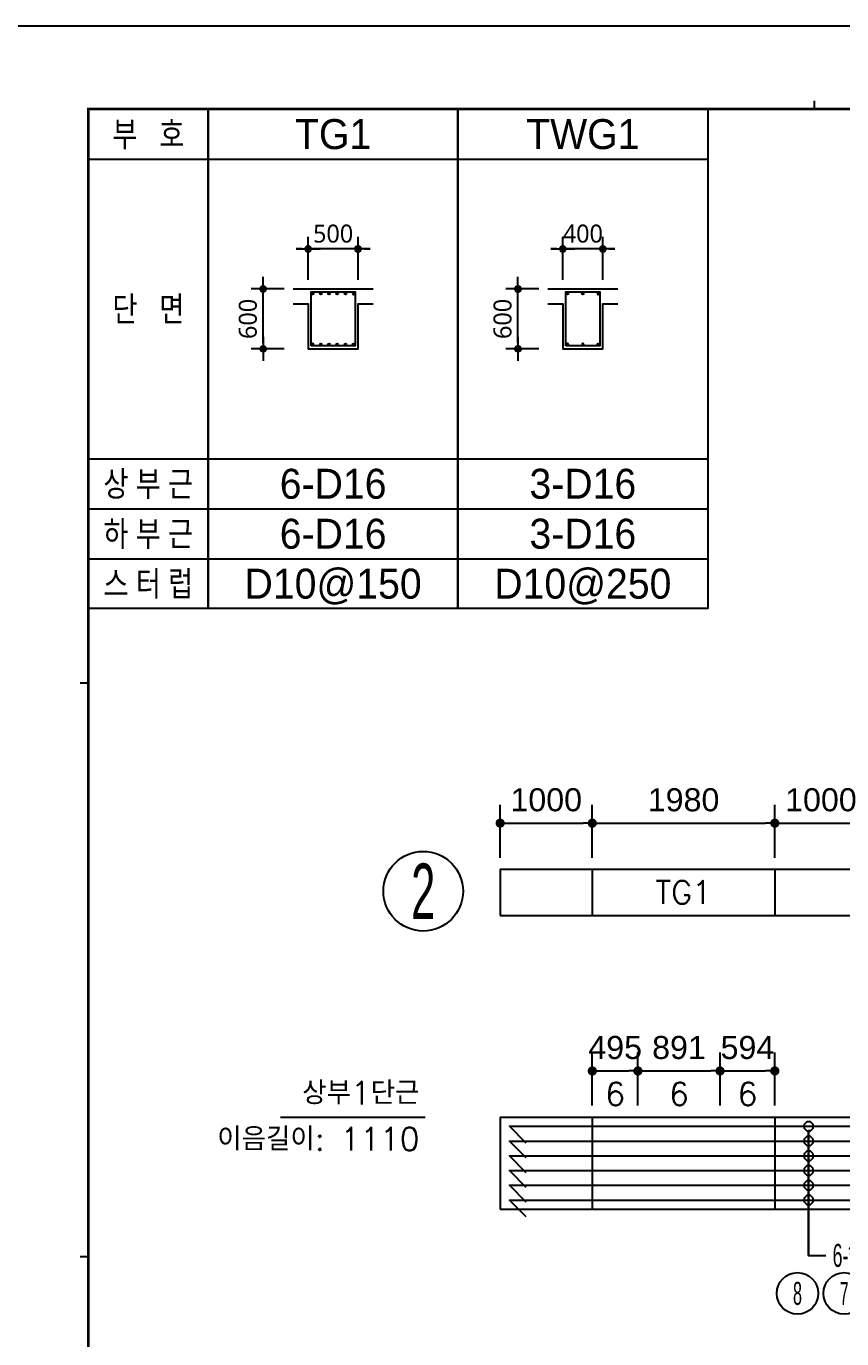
# Model space of a CAD drawing. Header units: millimetres. Extents: x 350420 to 672135, y -312840 to -44390.
# Drawn here: x 505279 to 514126, y -122924 to -108688 of the extents above; entities that cross this region are included whole.
import ezdxf
from ezdxf.enums import TextEntityAlignment as Align

# ---------------------------------------------------------------- set-up
doc = ezdxf.new("R2010")
doc.units = ezdxf.units.MM
doc.header["$LTSCALE"] = 65
doc.layers.get('Defpoints').update_dxf_attribs({"color": 145})
for name, color, linetype in [('00', 7, 'Continuous'), ('AMAC-NO', 5, 'Continuous'), ('BAR', 2, 'Continuous'), ('BARR', 1, 'Continuous'), ('BOX', 7, 'Continuous'), ('DIM', 7, 'Continuous'), ('EL7', 7, 'Continuous'), ('NAME-B', 6, 'Continuous'), ('RP_DIM', 7, 'Continuous'), ('RP_TAG', 7, 'Continuous'), ('XDIM', 7, 'Continuous'), ('XREBAR', 1, 'Continuous'), ('XSTRUCT', 2, 'Continuous')]:
    doc.layers.add(name, color=color, linetype=linetype)
doc.layers.add('TEXT', color=3, linetype='Continuous', lineweight=9)
doc.styles.add('RPWK1', font='arial.ttf', dxfattribs={"bigfont": 'whgtxt.shx'})
doc.styles.get("Standard").update_dxf_attribs({"font": 'arial.ttf'})
doc.styles.add('XRebar', font='Romans.shx', dxfattribs={"bigfont": 'whgtxt.shx'})
doc.styles.add('돋음', font='Dotum.ttf')
doc.styles.add('맑은고딕', font='malgun.ttf')
doc.dimstyles.new('DIM_40', dxfattribs={"dimscale": 40, "dimtxt": 3, "dimasz": 1, "dimexe": 2, "dimexo": 1.5, "dimgap": 1, "dimtad": 1, "dimdec": 0, "dimzin": 0, "dimdsep": 46, "dimtxsty": '맑은고딕', "dimblk1": 'DIMDOT', "dimblk2": 'DIMDOT', "dimsah": 1, "dimcen": 0.09, "dimdle": 2, "dimclrd": 7, "dimclre": 7, "dimclrt": 6, "dimadec": 0, "dimazin": 0, "dimtfac": 1, "dimtdec": 0, "dimtix": 1, "dimtmove": 2, "dimatfit": 3, "dimldrblk": 'DIMDOT', "dimfxl": 0, "dimtolj": 1, "dimtzin": 0, "dimarcsym": 0})
doc.dimstyles.new('XRebarm', dxfattribs={"dimscale": 100, "dimtxt": 2.5, "dimasz": 1, "dimexe": 2, "dimexo": 0, "dimgap": 1.25, "dimtad": 1, "dimdec": 0, "dimzin": 0, "dimdsep": 46, "dimtxsty": 'Standard', "dimblk": 'DOT', "dimcen": 0.09, "dimclrd": 7, "dimclre": 7, "dimclrt": 3, "dimadec": 0, "dimazin": 0, "dimtfac": 1, "dimtdec": 4, "dimtofl": 0, "dimtmove": 0, "dimatfit": 3, "dimfxl": 0, "dimtolj": 1, "dimtzin": 0, "dimarcsym": 0})

# ---------------------------------------------------------------- blocks, each defined once
blk = doc.blocks.new('DIMDOT')
at = {"layer": 'DIM', "linetype": 'Continuous'}
blk.add_line((-2, 0), (2, 0), dxfattribs=at)
for radius in [0.5, 0.25]:
    blk.add_circle((0, 0), radius, dxfattribs=at)
blk = doc.blocks.new('*D453')
at = {"layer": 'Defpoints', "color": 0, "transparency": 16777216}
for p in [(499760, -99750), (499760, -100150), (500260, -100150)]:
    blk.add_point(p, dxfattribs=at)
at = {"layer": 'DIM', "color": 7, "lineweight": -2, "transparency": 16777216}
for p, q in [((499760, -100060), (499760, -99630)), ((500260, -100060), (500260, -99630)), ((499700, -99750), (499640, -99750)), ((500260, -99750), (499760, -99750)), ((500320, -99750), (500380, -99750))]:
    blk.add_line(p, q, dxfattribs=at)
at = {"layer": 'DIM', "color": 7, "lineweight": -2, "transparency": 16777216, "xscale": 60, "yscale": 60, "zscale": 60}
blk.add_blockref('DIMDOT', (499760, -99750), dxfattribs=at)
at = {"layer": 'DIM', "color": 7, "lineweight": -2, "transparency": 16777216, "xscale": 60, "yscale": 60, "zscale": 60, "rotation": 180}
blk.add_blockref('DIMDOT', (500260, -99750), dxfattribs=at)
at = {"layer": 'DIM', "color": 6, "transparency": 16777216, "insert": (500010, -99597), "char_height": 180, "attachment_point": 5, "style": '맑은고딕'}
blk.add_mtext('\\A1;500', dxfattribs=at)
blk = doc.blocks.new('*D454')
at = {"layer": 'Defpoints', "color": 0, "transparency": 16777216}
for p in [(499310, -100150), (499610, -100150), (499610, -100750)]:
    blk.add_point(p, dxfattribs=at)
at = {"layer": 'DIM', "color": 7, "lineweight": -2, "transparency": 16777216}
for p, q in [((499520, -100150), (499190, -100150)), ((499310, -100690), (499310, -100210)), ((499520, -100750), (499190, -100750))]:
    blk.add_line(p, q, dxfattribs=at)
at = {"layer": 'DIM', "color": 7, "lineweight": -2, "transparency": 16777216, "xscale": 60, "yscale": 60, "zscale": 60}
for p, rotation in [((499310, -100150), 90), ((499310, -100750), 270)]:
    blk.add_blockref('DIMDOT', p, dxfattribs=dict(at, rotation=rotation))
at = {"layer": 'DIM', "color": 6, "transparency": 16777216, "insert": (499157, -100450), "char_height": 180, "attachment_point": 5, "rotation": 90, "style": '맑은고딕'}
blk.add_mtext('\\A1;600', dxfattribs=at)
blk = doc.blocks.new('BAR')
at = {"layer": 'BARR'}
h = blk.add_hatch(color=256, dxfattribs=at)
edge = h.paths.add_edge_path()
edge.add_arc((0, 0), 15, 0, 360)
blk.add_circle((0, 0), 15, dxfattribs=at)
blk = doc.blocks.new('*D455')
at = {"layer": 'Defpoints', "color": 0, "transparency": 16777216}
for p in [(502310, -99750), (502310, -100150), (502710, -100150)]:
    blk.add_point(p, dxfattribs=at)
at = {"layer": 'DIM', "color": 7, "lineweight": -2, "transparency": 16777216}
for p, q in [((502310, -100060), (502310, -99630)), ((502710, -100060), (502710, -99630)), ((502250, -99750), (502190, -99750)), ((502710, -99750), (502310, -99750)), ((502770, -99750), (502830, -99750))]:
    blk.add_line(p, q, dxfattribs=at)
at = {"layer": 'DIM', "color": 7, "lineweight": -2, "transparency": 16777216, "xscale": 60, "yscale": 60, "zscale": 60}
blk.add_blockref('DIMDOT', (502310, -99750), dxfattribs=at)
at = {"layer": 'DIM', "color": 7, "lineweight": -2, "transparency": 16777216, "xscale": 60, "yscale": 60, "zscale": 60, "rotation": 180}
blk.add_blockref('DIMDOT', (502710, -99750), dxfattribs=at)
at = {"layer": 'DIM', "color": 6, "transparency": 16777216, "insert": (502510, -99597), "char_height": 180, "attachment_point": 5, "style": '맑은고딕'}
blk.add_mtext('\\A1;400', dxfattribs=at)
blk = doc.blocks.new('*D456')
at = {"layer": 'Defpoints', "color": 0, "transparency": 16777216}
for p in [(501860, -100150), (502160, -100150), (502160, -100750)]:
    blk.add_point(p, dxfattribs=at)
at = {"layer": 'DIM', "color": 7, "lineweight": -2, "transparency": 16777216}
for p, q in [((502070, -100150), (501740, -100150)), ((501860, -100690), (501860, -100210)), ((502070, -100750), (501740, -100750))]:
    blk.add_line(p, q, dxfattribs=at)
at = {"layer": 'DIM', "color": 7, "lineweight": -2, "transparency": 16777216, "xscale": 60, "yscale": 60, "zscale": 60}
for p, rotation in [((501860, -100150), 90), ((501860, -100750), 270)]:
    blk.add_blockref('DIMDOT', p, dxfattribs=dict(at, rotation=rotation))
at = {"layer": 'DIM', "color": 6, "transparency": 16777216, "insert": (501707, -100450), "char_height": 180, "attachment_point": 5, "rotation": 90, "style": '맑은고딕'}
blk.add_mtext('\\A1;600', dxfattribs=at)
blk = doc.blocks.new('dhs_sheet2e')
at = {"color": 7}
for p, q in [((20500.6, 57331.7), (20500.6, 57531.5)), ((2996.4, 43498.2), (2796.7, 43498.2)), ((2996.4, 29664.7), (2796.7, 29664.7))]:
    blk.add_line(p, q, dxfattribs=at)
blk.add_lwpolyline([(84000, 0), (84000, 59329.4), (0, 59329.4), (0, 0)], close=True, dxfattribs=at)
at = {"color": 30, "const_width": 64.9}
blk.add_lwpolyline([(81003.6, 57331.7), (2996.4, 57331.7), (2996.4, 1997.6), (81003.6, 1997.6)], close=True, dxfattribs=at)
blk = doc.blocks.new('DFHDHBSD')
at = {"color": 255, "xscale": 0.5, "yscale": 0.5, "zscale": 0.5}
blk.add_blockref('dhs_sheet2e', (0, 0), dxfattribs=at)
blk = doc.blocks.new('_Dot')
at = {"color": 0, "linetype": 'ByBlock', "lineweight": -2}
blk.add_line((-0.5, 0), (-1, 0), dxfattribs=at)
at = {"color": 0, "linetype": 'ByBlock', "const_width": 0.5}
blk.add_lwpolyline([(-0.25, 0, 1), (0.25, 0, 1)], format="xyb", close=True, dxfattribs=at)
blk = doc.blocks.new('*D1314')
at = {"layer": 'Defpoints', "color": 0, "linetype": 'Continuous', "ltscale": 7.6496e-308, "transparency": 16777216}
for p in [(511420, -117332), (510420, -117708), (511420, -117708)]:
    blk.add_point(p, dxfattribs=at)
at = {"layer": 'XDIM', "color": 7, "linetype": 'Continuous', "lineweight": -2, "ltscale": 7.6496e-308, "transparency": 16777216}
for p, q in [((510420, -117708), (510420, -117132)), ((511420, -117708), (511420, -117132)), ((510520, -117332), (511320, -117332))]:
    blk.add_line(p, q, dxfattribs=at)
at = {"layer": 'XDIM', "color": 7, "linetype": 'Continuous', "lineweight": -2, "ltscale": 7.6496e-308, "transparency": 16777216, "xscale": 100, "yscale": 100, "zscale": 100, "rotation": 180}
blk.add_blockref('_Dot', (510420, -117332), dxfattribs=at)
at = {"layer": 'XDIM', "color": 7, "linetype": 'Continuous', "lineweight": -2, "ltscale": 7.6496e-308, "transparency": 16777216, "xscale": 100, "yscale": 100, "zscale": 100}
blk.add_blockref('_Dot', (511420, -117332), dxfattribs=at)
at = {"layer": 'XDIM', "color": 3, "linetype": 'Continuous', "ltscale": 7.6496e-308, "transparency": 16777216, "insert": (510920, -117080), "char_height": 250, "attachment_point": 5}
blk.add_mtext('\\A1;1000', dxfattribs=at)
blk = doc.blocks.new('*D1315')
at = {"layer": 'Defpoints', "color": 0, "linetype": 'Continuous', "ltscale": 7.6496e-308, "transparency": 16777216}
for p in [(513400, -117332), (511420, -117708), (513400, -117708)]:
    blk.add_point(p, dxfattribs=at)
at = {"layer": 'XDIM', "color": 7, "linetype": 'Continuous', "lineweight": -2, "ltscale": 7.6496e-308, "transparency": 16777216}
for p, q in [((511420, -117708), (511420, -117132)), ((513400, -117708), (513400, -117132)), ((511520, -117332), (513300, -117332))]:
    blk.add_line(p, q, dxfattribs=at)
at = {"layer": 'XDIM', "color": 7, "linetype": 'Continuous', "lineweight": -2, "ltscale": 7.6496e-308, "transparency": 16777216, "xscale": 100, "yscale": 100, "zscale": 100, "rotation": 180}
blk.add_blockref('_Dot', (511420, -117332), dxfattribs=at)
at = {"layer": 'XDIM', "color": 7, "linetype": 'Continuous', "lineweight": -2, "ltscale": 7.6496e-308, "transparency": 16777216, "xscale": 100, "yscale": 100, "zscale": 100}
blk.add_blockref('_Dot', (513400, -117332), dxfattribs=at)
at = {"layer": 'XDIM', "color": 3, "linetype": 'Continuous', "ltscale": 7.6496e-308, "transparency": 16777216, "insert": (512410, -117080), "char_height": 250, "attachment_point": 5}
blk.add_mtext('\\A1;1980', dxfattribs=at)
blk = doc.blocks.new('*D1316')
at = {"layer": 'Defpoints', "color": 0, "linetype": 'Continuous', "ltscale": 7.6496e-308, "transparency": 16777216}
for p in [(514400, -117332), (513400, -117708), (514400, -117708)]:
    blk.add_point(p, dxfattribs=at)
at = {"layer": 'XDIM', "color": 7, "linetype": 'Continuous', "lineweight": -2, "ltscale": 7.6496e-308, "transparency": 16777216}
for p, q in [((513400, -117708), (513400, -117132)), ((514400, -117708), (514400, -117132)), ((513500, -117332), (514300, -117332))]:
    blk.add_line(p, q, dxfattribs=at)
at = {"layer": 'XDIM', "color": 7, "linetype": 'Continuous', "lineweight": -2, "ltscale": 7.6496e-308, "transparency": 16777216, "xscale": 100, "yscale": 100, "zscale": 100, "rotation": 180}
blk.add_blockref('_Dot', (513400, -117332), dxfattribs=at)
at = {"layer": 'XDIM', "color": 7, "linetype": 'Continuous', "lineweight": -2, "ltscale": 7.6496e-308, "transparency": 16777216, "xscale": 100, "yscale": 100, "zscale": 100}
blk.add_blockref('_Dot', (514400, -117332), dxfattribs=at)
at = {"layer": 'XDIM', "color": 3, "linetype": 'Continuous', "ltscale": 7.6496e-308, "transparency": 16777216, "insert": (513900, -117080), "char_height": 250, "attachment_point": 5}
blk.add_mtext('\\A1;1000', dxfattribs=at)
blk = doc.blocks.new('*D1329')
at = {"layer": 'Defpoints', "color": 0, "linetype": 'Continuous', "ltscale": 7.6496e-308, "transparency": 16777216}
for p in [(511915, -120020), (511420, -120395), (511915, -120395)]:
    blk.add_point(p, dxfattribs=at)
at = {"layer": 'XDIM', "color": 7, "linetype": 'Continuous', "lineweight": -2, "ltscale": 7.6496e-308, "transparency": 16777216}
for p, q in [((511420, -120395), (511420, -119820)), ((511915, -120395), (511915, -119820)), ((511520, -120020), (511815, -120020))]:
    blk.add_line(p, q, dxfattribs=at)
at = {"layer": 'XDIM', "color": 7, "linetype": 'Continuous', "lineweight": -2, "ltscale": 7.6496e-308, "transparency": 16777216, "xscale": 100, "yscale": 100, "zscale": 100, "rotation": 180}
blk.add_blockref('_Dot', (511420, -120020), dxfattribs=at)
at = {"layer": 'XDIM', "color": 7, "linetype": 'Continuous', "lineweight": -2, "ltscale": 7.6496e-308, "transparency": 16777216, "xscale": 100, "yscale": 100, "zscale": 100}
blk.add_blockref('_Dot', (511915, -120020), dxfattribs=at)
at = {"layer": 'XDIM', "color": 3, "linetype": 'Continuous', "ltscale": 7.6496e-308, "transparency": 16777216, "insert": (511668, -119767), "char_height": 250, "attachment_point": 5}
blk.add_mtext('\\A1;495', dxfattribs=at)
blk = doc.blocks.new('*D1330')
at = {"layer": 'Defpoints', "color": 0, "linetype": 'Continuous', "ltscale": 7.6496e-308, "transparency": 16777216}
for p in [(512806, -120020), (511915, -120395), (512806, -120395)]:
    blk.add_point(p, dxfattribs=at)
at = {"layer": 'XDIM', "color": 7, "linetype": 'Continuous', "lineweight": -2, "ltscale": 7.6496e-308, "transparency": 16777216}
for p, q in [((511915, -120395), (511915, -119820)), ((512806, -120395), (512806, -119820)), ((512015, -120020), (512706, -120020))]:
    blk.add_line(p, q, dxfattribs=at)
at = {"layer": 'XDIM', "color": 7, "linetype": 'Continuous', "lineweight": -2, "ltscale": 7.6496e-308, "transparency": 16777216, "xscale": 100, "yscale": 100, "zscale": 100, "rotation": 180}
blk.add_blockref('_Dot', (511915, -120020), dxfattribs=at)
at = {"layer": 'XDIM', "color": 7, "linetype": 'Continuous', "lineweight": -2, "ltscale": 7.6496e-308, "transparency": 16777216, "xscale": 100, "yscale": 100, "zscale": 100}
blk.add_blockref('_Dot', (512806, -120020), dxfattribs=at)
at = {"layer": 'XDIM', "color": 3, "linetype": 'Continuous', "ltscale": 7.6496e-308, "transparency": 16777216, "insert": (512360, -119767), "char_height": 250, "attachment_point": 5}
blk.add_mtext('\\A1;891', dxfattribs=at)
blk = doc.blocks.new('*D1331')
at = {"layer": 'Defpoints', "color": 0, "linetype": 'Continuous', "ltscale": 7.6496e-308, "transparency": 16777216}
for p in [(513400, -120020), (512806, -120395), (513400, -120395)]:
    blk.add_point(p, dxfattribs=at)
at = {"layer": 'XDIM', "color": 7, "linetype": 'Continuous', "lineweight": -2, "ltscale": 7.6496e-308, "transparency": 16777216}
for p, q in [((512806, -120395), (512806, -119820)), ((513400, -120395), (513400, -119820)), ((512906, -120020), (513300, -120020))]:
    blk.add_line(p, q, dxfattribs=at)
at = {"layer": 'XDIM', "color": 7, "linetype": 'Continuous', "lineweight": -2, "ltscale": 7.6496e-308, "transparency": 16777216, "xscale": 100, "yscale": 100, "zscale": 100, "rotation": 180}
blk.add_blockref('_Dot', (512806, -120020), dxfattribs=at)
at = {"layer": 'XDIM', "color": 7, "linetype": 'Continuous', "lineweight": -2, "ltscale": 7.6496e-308, "transparency": 16777216, "xscale": 100, "yscale": 100, "zscale": 100}
blk.add_blockref('_Dot', (513400, -120020), dxfattribs=at)
at = {"layer": 'XDIM', "color": 3, "linetype": 'Continuous', "ltscale": 7.6496e-308, "transparency": 16777216, "insert": (513103, -119767), "char_height": 250, "attachment_point": 5}
blk.add_mtext('\\A1;594', dxfattribs=at)
blk = doc.blocks.new('*U1784', base_point=(513965.5834, -122020))
at = {"layer": 'RP_TAG', "color": 0, "linetype": 'Continuous', "ltscale": 100}
for centre in [(513645.8334, -122432.5), (514152.0834, -122432.5), (514658.3334, -122432.5)]:
    blk.add_circle(centre, 225, dxfattribs=at)
at = {"layer": 'RP_TAG', "color": 0, "linetype": 'Continuous', "ltscale": 100, "style": 'RPWK1', "width": 0.55}
blk.add_text('6-*UHD16-(10000+10000+4500)', height=250, dxfattribs=at).set_placement((514027.0834, -122020), align=Align.MIDDLE_LEFT)
at = {"layer": 'RP_TAG', "color": 0, "linetype": 'Continuous', "ltscale": 100, "style": 'RPWK1', "width": 0.5}
for s, p in [('8', (513645.8334, -122432.5)), ('7', (514152.0834, -122432.5)), ('12', (514658.3334, -122432.5))]:
    blk.add_text(s, height=250, dxfattribs=at).set_placement(p, align=Align.MIDDLE_CENTER)
blk = doc.blocks.new('DZFHSDHBS')
at = {"layer": 'BAR'}
for points in [[(-250, 1310), (-250, 1850), (190, 1850), (190, 1310)], [(2300, 1310), (2300, 1850), (2640, 1850), (2640, 1310)]]:
    blk.add_lwpolyline(points, close=True, dxfattribs=at)
at = {"layer": 'BOX'}
for p, q in [((-2480, 3180), (-1280, 3180)), ((-1280, 3180), (1220, 3180)), ((1220, 3180), (3720, 3180)), ((-2480, 180), (-1280, 180)), ((-1280, 180), (1220, 180)), ((1220, 180), (3720, 180)), ((-2480, -320), (-1280, -320)), ((-1280, -320), (1220, -320)), ((1220, -320), (3720, -320)), ((-2480, -820), (-1280, -820)), ((-1280, -820), (1220, -820)), ((1220, -820), (3720, -820))]:
    blk.add_line(p, q, dxfattribs=at)
for points in [[(-1280, 3680), (-1280, -1320), (-2480, -1320), (-2480, 3680), (-1280, 3680)], [(1220, 3680), (1220, -1320), (-1280, -1320), (-1280, 3680), (1220, 3680)], [(3720, 3680), (3720, -1320), (1220, -1320), (1220, 3680), (3720, 3680)]]:
    blk.add_lwpolyline(points, dxfattribs=at)
at = {"layer": 'EL7'}
for p, q in [((-430, 1880), (370, 1880)), ((2120, 1880), (2820, 1880))]:
    blk.add_line(p, q, dxfattribs=at)
for points in [[(-430, 1730), (-280, 1730), (-280, 1280), (220, 1280), (220, 1730), (370, 1730)], [(2120, 1730), (2270, 1730), (2270, 1280), (2670, 1280), (2670, 1730), (2820, 1730)]]:
    blk.add_lwpolyline(points, dxfattribs=at)
at = {"layer": 'BAR', "yscale": 0.6666666666666666, "zscale": 0.6666666666666666}
for p, xscale, rotation in [((-235, 1835), 0.6666666666666666, 180.0000000000014), ((-153, 1835), 0.6666666666666666, 180.0000000000014), ((-71, 1835), 0.6666666666666666, 180.0000000000014), ((11, 1835), 0.6666666666666666, 180.0000000000014), ((93, 1835), 0.6666666666666666, 180.0000000000014), ((175, 1835), -0.6666666666666666, 180), ((2625, 1835), -0.6666666666666666, 180), ((-235, 1325), -0.6666666666666666, 359.9999999999997), ((-153, 1325), 0.6666666666666666, 180.0000000000014), ((-71, 1325), 0.6666666666666666, 180.0000000000014), ((11, 1325), 0.6666666666666666, 180.0000000000014), ((93, 1325), 0.6666666666666666, 180.0000000000014), ((2315, 1325), -0.6666666666666666, 359.9999999999997), ((2470, 1325), -0.6666666666666666, 359.9999999999997)]:
    blk.add_blockref('BAR', p, dxfattribs=dict(at, xscale=xscale, rotation=rotation))
at = {"layer": 'BAR', "xscale": 0.6666666666666666, "yscale": 0.6666666666666666, "zscale": 0.6666666666666666}
for p in [(175, 1325), (2625, 1325)]:
    blk.add_blockref('BAR', p, dxfattribs=at)
at = {"layer": 'DIM', "xscale": 0.6666666666666666, "yscale": 0.6666666666666666, "zscale": 0.6666666666666666, "rotation": 180.0000000000014}
for p in [(2315, 1835), (2470, 1835)]:
    blk.add_blockref('BAR', p, dxfattribs=at)
at = {"layer": 'TEXT', "style": '돋음', "width": 0.8}
for s, p in [('부   호', (-1880, 3430)), ('단   면', (-1880, 1680)), ('상 부 근', (-1880, -70)), ('하 부 근', (-1880, -570)), ('스 터 럽', (-1880, -1070))]:
    blk.add_text(s, height=250, dxfattribs=at).set_placement(p, align=Align.MIDDLE_CENTER)
at = {"layer": 'TEXT', "style": '돋음'}
for s, p in [('TG1', (-30, 3430)), ('TWG1', (2470, 3430)), ('6-D16', (-30, -70)), ('3-D16', (2470, -70)), ('6-D16', (-30, -570)), ('3-D16', (2470, -570)), ('D10@150', (-30, -1070)), ('D10@250', (2470, -1070))]:
    blk.add_text(s, height=300, dxfattribs=at).set_placement(p, align=Align.MIDDLE_CENTER)
at = {"layer": 'DIM'}
for base, p1, p2, picture, middle in [((-280, 2280), (220, 1880), (-280, 1880), '*D453', (-30, 2433)), ((2270, 2280), (2670, 1880), (2270, 1880), '*D455', (2470, 2433))]:
    dim = blk.add_linear_dim(base=base, p1=p1, p2=p2, dimstyle='DIM_40', override={"dimscale": 60}, dxfattribs=at)
    dim.commit()
    dim.dimension.update_dxf_attribs({"geometry": picture, "text_midpoint": middle, "insert": (-500040, 102030)})
for base, p1, p2, picture, middle in [((-730, 1880), (-430, 1280), (-430, 1880), '*D454', (-883, 1580)), ((1820, 1880), (2120, 1280), (2120, 1880), '*D456', (1667, 1580))]:
    dim = blk.add_linear_dim(base=base, p1=p1, p2=p2, angle=270, dimstyle='DIM_40', override={"dimscale": 60}, dxfattribs=at)
    dim.commit()
    dim.dimension.update_dxf_attribs({"geometry": picture, "text_midpoint": middle, "insert": (-500040, 102030)})

msp = doc.modelspace()

# ---------------------------------------------------------------- linework, layer by layer
at = {"layer": 'AMAC-NO', "color": 1}
msp.add_circle((509585.8, -118070), 431.9, dxfattribs=at)
at = {"layer": 'RP_DIM', "color": 7, "linetype": 'Continuous', "ltscale": 100}
for points in [[(513766.7, -122020), (513766.7, -120670), (513787.4, -120670), (513816.7, -120640.7), (513816.7, -120599.3), (513787.4, -120570), (513746, -120570), (513716.7, -120599.3), (513716.7, -120640.7), (513746, -120670), (513787.4, -120670), (513766.7, -120670), (513766.7, -122020), (513954.2, -122020)], [(513816.7, -120759.3), (513787.4, -120730), (513746, -120730), (513716.7, -120759.3), (513716.7, -120800.7), (513746, -120830), (513787.4, -120830), (513816.7, -120800.7), (513816.7, -120759.3)], [(513816.7, -120919.3), (513787.4, -120890), (513746, -120890), (513716.7, -120919.3), (513716.7, -120960.7), (513746, -120990), (513787.4, -120990), (513816.7, -120960.7), (513816.7, -120919.3)], [(513816.7, -121079.3), (513787.4, -121050), (513746, -121050), (513716.7, -121079.3), (513716.7, -121120.7), (513746, -121150), (513787.4, -121150), (513816.7, -121120.7), (513816.7, -121079.3)], [(513816.7, -121239.3), (513787.4, -121210), (513746, -121210), (513716.7, -121239.3), (513716.7, -121280.7), (513746, -121310), (513787.4, -121310), (513816.7, -121280.7), (513816.7, -121239.3)], [(513816.7, -121399.3), (513787.4, -121370), (513746, -121370), (513716.7, -121399.3), (513716.7, -121440.7), (513746, -121470), (513787.4, -121470), (513816.7, -121440.7), (513816.7, -121399.3)]]:
    msp.add_lwpolyline(points, dxfattribs=at)
at = {"layer": 'XDIM', "color": 7, "linetype": 'Continuous', "ltscale": 7.6496e-308}
msp.add_line((508036.1, -120520), (509607.5, -120520), dxfattribs=at)
at = {"layer": 'XREBAR', "color": 1, "linetype": 'Continuous', "ltscale": 7.6496e-308}
for points in [[(510703.8, -120803.8), (510520, -120620), (520260, -120620), (520260, -120620)], [(510703.8, -120963.8), (510520, -120780), (520260, -120780), (520260, -120780)], [(510703.8, -121123.8), (510520, -120940), (520260, -120940), (520260, -120940)], [(510703.8, -121283.8), (510520, -121100), (520260, -121100), (520260, -121100)], [(510703.8, -121443.8), (510520, -121260), (520260, -121260), (520260, -121260)], [(510703.8, -121603.8), (510520, -121420), (520260, -121420), (520260, -121420)]]:
    msp.add_lwpolyline(points, dxfattribs=at)
at = {"layer": 'XSTRUCT', "color": 7, "linetype": 'Continuous', "ltscale": 7.6496e-308}
for p, q in [((510420, -117832.5), (510420, -118332.5)), ((510420, -120520), (510420, -121520))]:
    msp.add_line(p, q, dxfattribs=at)
at = {"layer": 'XSTRUCT', "color": 2, "linetype": 'Continuous', "ltscale": 7.6496e-308}
for p, q in [((510420, -117832.5), (511420, -117832.5)), ((513400, -117832.5), (514400, -117832.5)), ((510420, -118332.5), (511420, -118332.5)), ((513400, -118332.5), (514400, -118332.5)), ((510420, -120520), (511420, -120520)), ((511420, -120520), (513400, -120520)), ((513400, -120520), (514400, -120520)), ((510420, -121520), (511420, -121520)), ((511420, -121520), (513400, -121520)), ((513400, -121520), (514400, -121520))]:
    msp.add_line(p, q, dxfattribs=at)
at = {"layer": 'XSTRUCT', "color": 1, "linetype": 'Continuous', "ltscale": 7.6496e-308}
for p, q in [((511420, -117832.5), (513400, -117832.5)), ((511420, -118332.5), (513400, -118332.5))]:
    msp.add_line(p, q, dxfattribs=at)
at = {"layer": 'XSTRUCT', "color": 253, "linetype": 'Continuous', "ltscale": 7.6496e-308}
for p, q in [((511420, -117832.5), (511420, -118332.5)), ((513400, -117832.5), (513400, -118332.5)), ((511420, -120520), (511420, -121520)), ((513400, -120520), (513400, -121520))]:
    msp.add_line(p, q, dxfattribs=at)

# ---------------------------------------------------------------- block references
at = {"layer": '00', "xscale": 0.8999999981431359, "yscale": 0.8999999981431359, "zscale": 0.8999999981431359}
msp.add_blockref('DFHDHBSD', (504604.9, -135386.2), dxfattribs=at)
at = {"layer": 'NAME-B', "xscale": 1.083611660355175, "yscale": 1.083611660355175, "zscale": 1.083611660355175}
msp.add_blockref('DZFHSDHBS', (508640.7, -113574.6), dxfattribs=at)
at = {"layer": 'RP_TAG', "color": 171, "linetype": 'Continuous', "ltscale": 1.15363e-317}
msp.add_blockref('*U1784', (513965.6, -122020), dxfattribs=at)

# ---------------------------------------------------------------- texts
at = {"layer": 'AMAC-NO', "color": 1, "style": '돋음', "width": 0.6}
msp.add_text('2', height=600, dxfattribs=at).set_placement((509585.8, -118070), align=Align.MIDDLE_CENTER)
at = {"layer": 'XDIM', "color": 7, "linetype": 'Continuous', "ltscale": 7.6496e-308, "style": 'XRebar'}
for s, p in [('상부1단근', (509545, -120457.5)), ('이음길이: 1110', (509545, -120957.5))]:
    msp.add_text(s, height=250, dxfattribs=at).set_placement(p, align=Align.BOTTOM_RIGHT)
for p in [(511667.5, -120145), (512360.5, -120145), (513103, -120145)]:
    msp.add_text('6', height=250, dxfattribs=at).set_placement(p, align=Align.TOP_CENTER)
at = {"layer": 'XSTRUCT', "color": 2, "linetype": 'Continuous', "ltscale": 7.6496e-308, "style": 'XRebar'}
msp.add_text('TG1', height=250, dxfattribs=at).set_placement((512410, -118082.5), align=Align.MIDDLE_CENTER)

# ---------------------------------------------------------------- dimensions: what is measured, and where the dimension line sits
at = {"layer": 'XDIM', "color": 7, "linetype": 'Continuous', "ltscale": 7.6496e-308}
for base, p1, p2, picture, middle in [((511420, -117332.5), (510420, -117707.5), (511420, -117707.5), '*D1314', (510920, -117332.5)), ((513400, -117332.5), (511420, -117707.5), (513400, -117707.5), '*D1315', (512410, -117332.5)), ((514400, -117332.5), (513400, -117707.5), (514400, -117707.5), '*D1316', (513900, -117332.5)), ((511915, -120020), (511420, -120395), (511915, -120395), '*D1329', (511667.5, -120020)), ((512806, -120020), (511915, -120395), (512806, -120395), '*D1330', (512360.5, -120020)), ((513400, -120020), (512806, -120395), (513400, -120395), '*D1331', (513103, -120020))]:
    dim = msp.add_linear_dim(base=base, p1=p1, p2=p2, angle=0, dimstyle='XRebarm', override={"dimscale": 100}, dxfattribs=at)
    dim.commit()
    dim.dimension.update_dxf_attribs({"geometry": picture, "text_midpoint": middle, "dimtype": 161})

doc.saveas('drawing.dxf')
